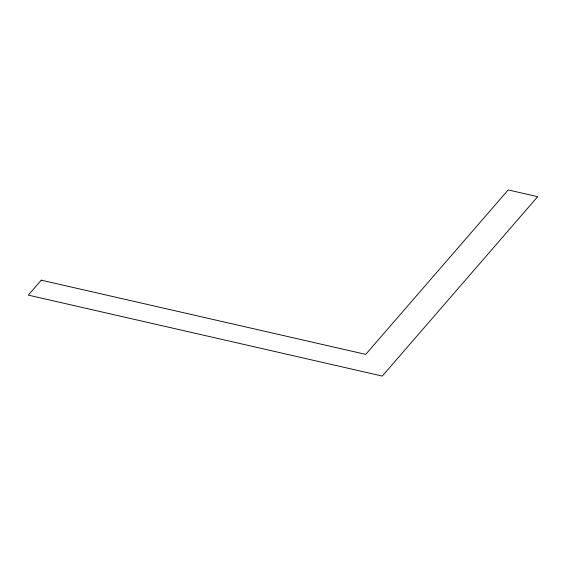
<?xml version="1.0" encoding="UTF-8"?>
<svg xmlns="http://www.w3.org/2000/svg" width="566" height="566" viewBox="0 0 566 566"><rect width="100%" height="100%" fill="white"/><g stroke="black" fill="none" stroke-linecap="round" stroke-linejoin="round"><path stroke-width="0.85" d="M41.254 280.177L28.3 295.127L382.283 376.072L537.7 196.678L508.204 189.928L365.735 354.373L41.254 280.177"/></g></svg>
